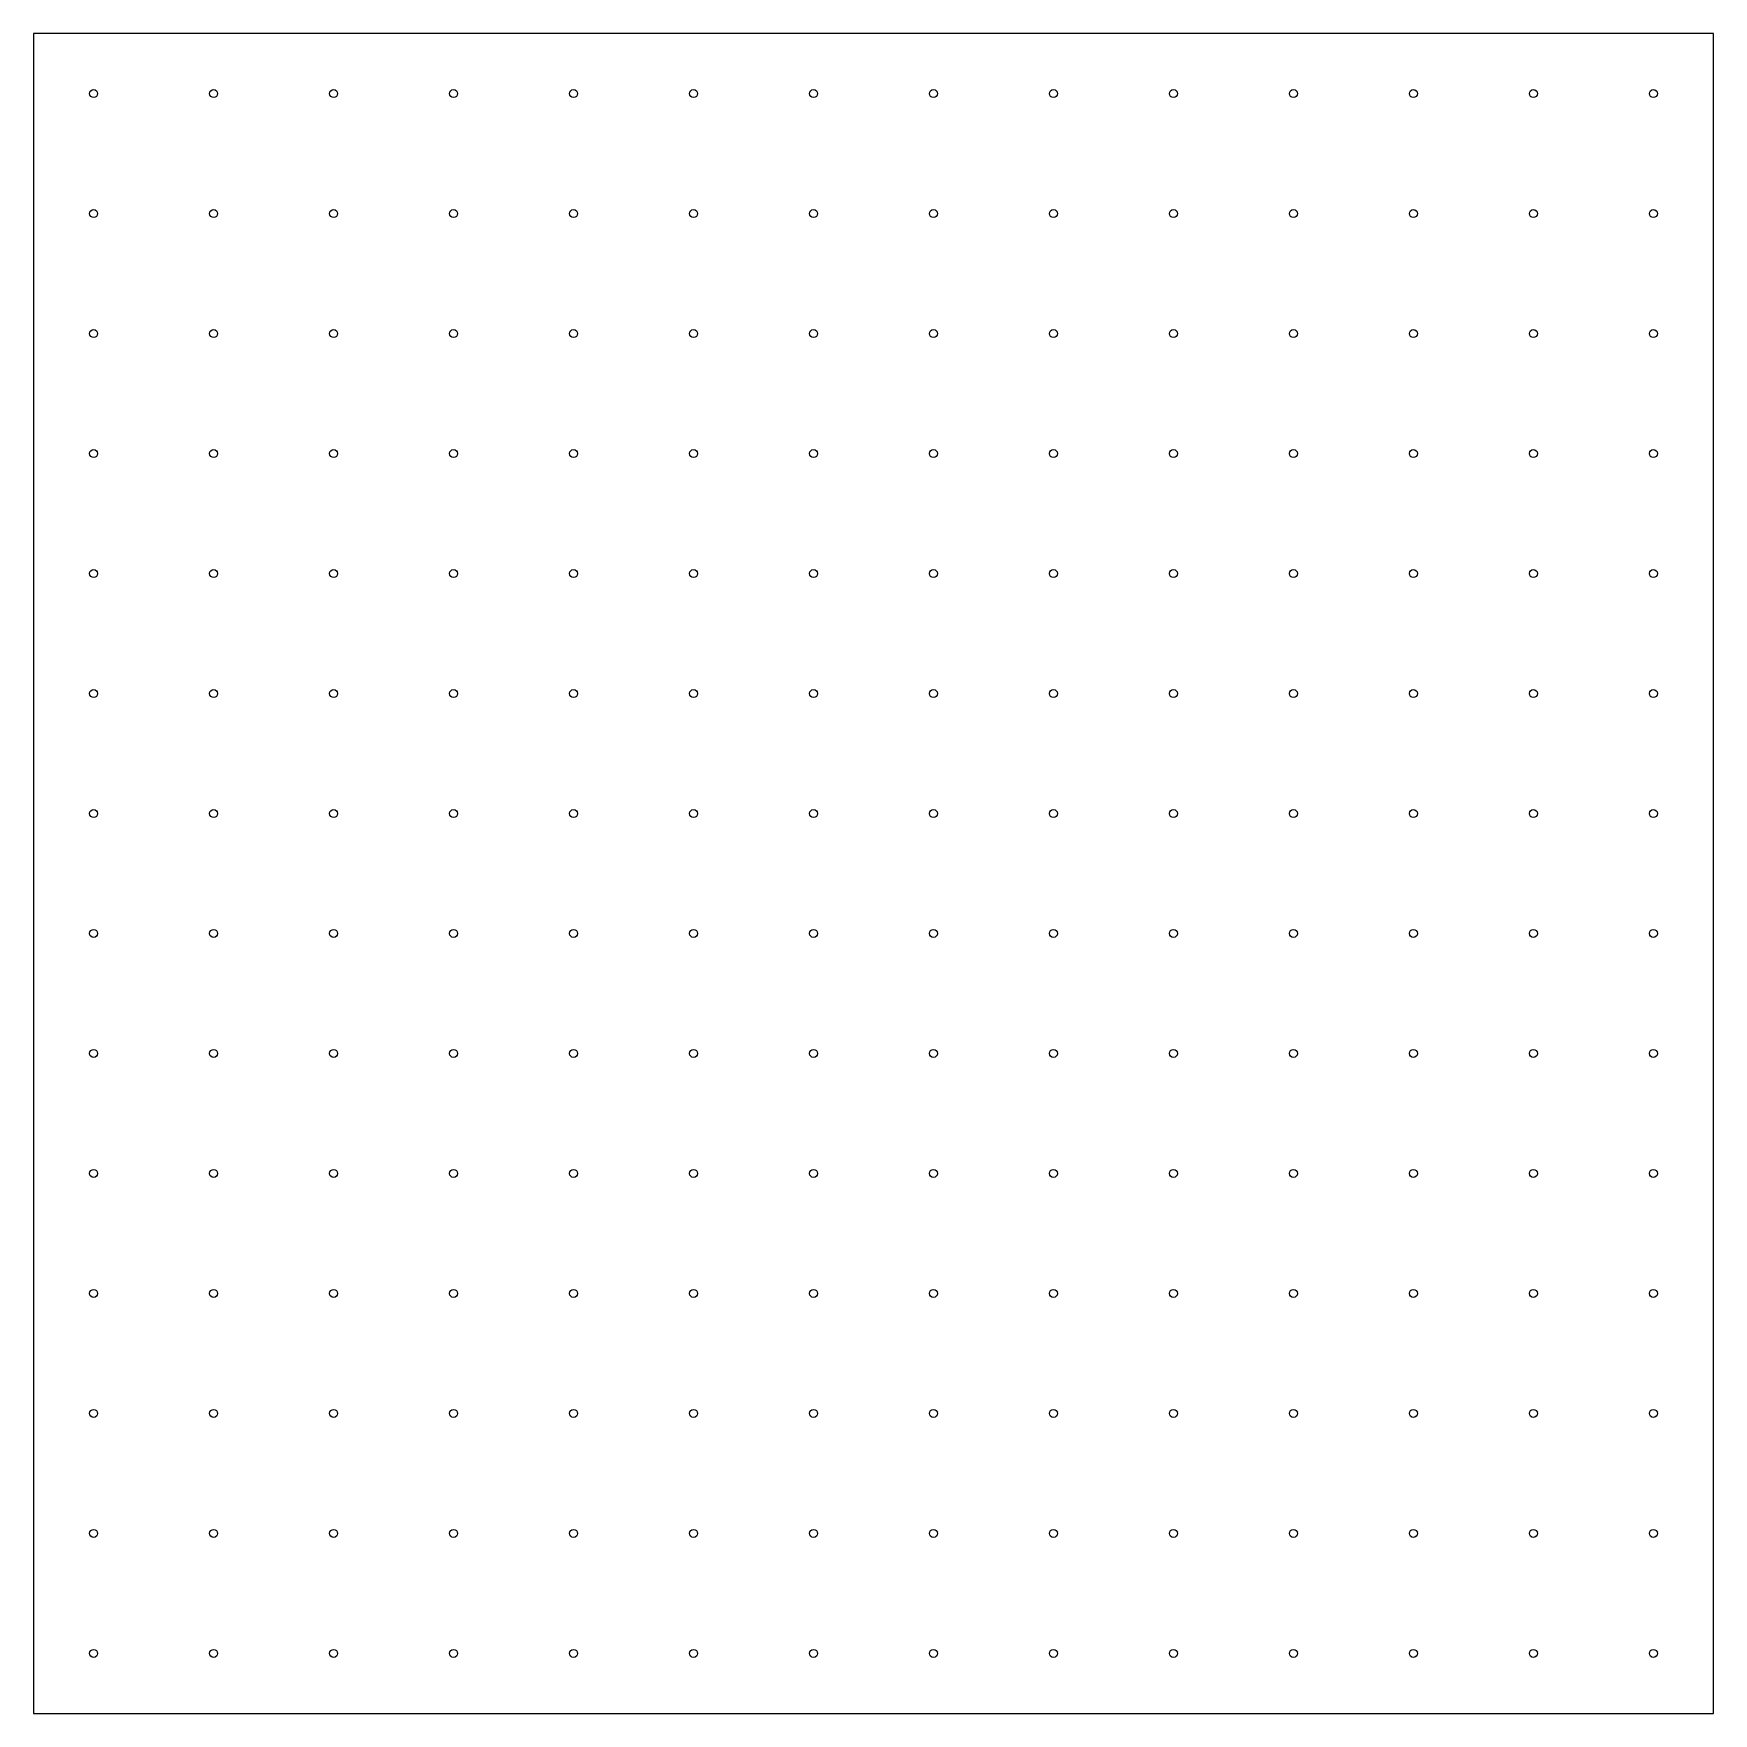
# Model space of a CAD drawing. Header units: millimetres. Extents: x -210 to 0, y -210 to 0.
import ezdxf

# ---------------------------------------------------------------- set-up
doc = ezdxf.new("R2010")
doc.units = ezdxf.units.MM
doc.layers.get('0').update_dxf_attribs({"linetype": 'CONTINUOUS'})

msp = doc.modelspace()

# ---------------------------------------------------------------- linework, layer by layer
for points in [[(0, -210), (0, 0), (-210, 0), (-210, -210)], [(-210, -210), (0, -210), (0, 0), (-210, 0)]]:
    msp.add_lwpolyline(points, close=True)
for centre in [(-202.5, -7.5), (-202.5, -7.5), (-187.5, -7.5), (-187.5, -7.5), (-172.5, -7.5), (-172.5, -7.5), (-157.5, -7.5), (-157.5, -7.5), (-142.5, -7.5), (-142.5, -7.5), (-127.5, -7.5), (-127.5, -7.5), (-112.5, -7.5), (-112.5, -7.5), (-97.5, -7.5), (-97.5, -7.5), (-82.5, -7.5), (-82.5, -7.5), (-67.5, -7.5), (-67.5, -7.5), (-52.5, -7.5), (-52.5, -7.5), (-37.5, -7.5), (-37.5, -7.5), (-22.5, -7.5), (-22.5, -7.5), (-7.5, -7.5), (-7.5, -7.5), (-202.5, -22.5), (-202.5, -22.5), (-187.5, -22.5), (-187.5, -22.5), (-172.5, -22.5), (-172.5, -22.5), (-157.5, -22.5), (-157.5, -22.5), (-142.5, -22.5), (-142.5, -22.5), (-127.5, -22.5), (-127.5, -22.5), (-112.5, -22.5), (-112.5, -22.5), (-97.5, -22.5), (-97.5, -22.5), (-82.5, -22.5), (-82.5, -22.5), (-67.5, -22.5), (-67.5, -22.5), (-52.5, -22.5), (-52.5, -22.5), (-37.5, -22.5), (-37.5, -22.5), (-22.5, -22.5), (-22.5, -22.5), (-7.5, -22.5), (-7.5, -22.5), (-202.5, -37.5), (-202.5, -37.5), (-187.5, -37.5), (-187.5, -37.5), (-172.5, -37.5), (-172.5, -37.5), (-157.5, -37.5), (-157.5, -37.5), (-142.5, -37.5), (-142.5, -37.5), (-127.5, -37.5), (-127.5, -37.5), (-112.5, -37.5), (-112.5, -37.5), (-97.5, -37.5), (-97.5, -37.5), (-82.5, -37.5), (-82.5, -37.5), (-67.5, -37.5), (-67.5, -37.5), (-52.5, -37.5), (-52.5, -37.5), (-37.5, -37.5), (-37.5, -37.5), (-22.5, -37.5), (-22.5, -37.5), (-7.5, -37.5), (-7.5, -37.5), (-202.5, -52.5), (-202.5, -52.5), (-187.5, -52.5), (-187.5, -52.5), (-172.5, -52.5), (-172.5, -52.5), (-157.5, -52.5), (-157.5, -52.5), (-142.5, -52.5), (-142.5, -52.5), (-127.5, -52.5), (-127.5, -52.5), (-112.5, -52.5), (-112.5, -52.5), (-97.5, -52.5), (-97.5, -52.5), (-82.5, -52.5), (-82.5, -52.5), (-67.5, -52.5), (-67.5, -52.5), (-52.5, -52.5), (-52.5, -52.5), (-37.5, -52.5), (-37.5, -52.5), (-22.5, -52.5), (-22.5, -52.5), (-7.5, -52.5), (-7.5, -52.5), (-202.5, -67.5), (-202.5, -67.5), (-187.5, -67.5), (-187.5, -67.5), (-172.5, -67.5), (-172.5, -67.5), (-157.5, -67.5), (-157.5, -67.5), (-142.5, -67.5), (-142.5, -67.5), (-127.5, -67.5), (-127.5, -67.5), (-112.5, -67.5), (-112.5, -67.5), (-97.5, -67.5), (-97.5, -67.5), (-82.5, -67.5), (-82.5, -67.5), (-67.5, -67.5), (-67.5, -67.5), (-52.5, -67.5), (-52.5, -67.5), (-37.5, -67.5), (-37.5, -67.5), (-22.5, -67.5), (-22.5, -67.5), (-7.5, -67.5), (-7.5, -67.5), (-202.5, -82.5), (-202.5, -82.5), (-187.5, -82.5), (-187.5, -82.5), (-172.5, -82.5), (-172.5, -82.5), (-157.5, -82.5), (-157.5, -82.5), (-142.5, -82.5), (-142.5, -82.5), (-127.5, -82.5), (-127.5, -82.5), (-112.5, -82.5), (-112.5, -82.5), (-97.5, -82.5), (-97.5, -82.5), (-82.5, -82.5), (-82.5, -82.5), (-67.5, -82.5), (-67.5, -82.5), (-52.5, -82.5), (-52.5, -82.5), (-37.5, -82.5), (-37.5, -82.5), (-22.5, -82.5), (-22.5, -82.5), (-7.5, -82.5), (-7.5, -82.5), (-202.5, -97.5), (-202.5, -97.5), (-187.5, -97.5), (-187.5, -97.5), (-172.5, -97.5), (-172.5, -97.5), (-157.5, -97.5), (-157.5, -97.5), (-142.5, -97.5), (-142.5, -97.5), (-127.5, -97.5), (-127.5, -97.5), (-112.5, -97.5), (-112.5, -97.5), (-97.5, -97.5), (-97.5, -97.5), (-82.5, -97.5), (-82.5, -97.5), (-67.5, -97.5), (-67.5, -97.5), (-52.5, -97.5), (-52.5, -97.5), (-37.5, -97.5), (-37.5, -97.5), (-22.5, -97.5), (-22.5, -97.5), (-7.5, -97.5), (-7.5, -97.5), (-202.5, -112.5), (-202.5, -112.5), (-187.5, -112.5), (-187.5, -112.5), (-172.5, -112.5), (-172.5, -112.5), (-157.5, -112.5), (-157.5, -112.5), (-142.5, -112.5), (-142.5, -112.5), (-127.5, -112.5), (-127.5, -112.5), (-112.5, -112.5), (-112.5, -112.5), (-97.5, -112.5), (-97.5, -112.5), (-82.5, -112.5), (-82.5, -112.5), (-67.5, -112.5), (-67.5, -112.5), (-52.5, -112.5), (-52.5, -112.5), (-37.5, -112.5), (-37.5, -112.5), (-22.5, -112.5), (-22.5, -112.5), (-7.5, -112.5), (-7.5, -112.5), (-202.5, -127.5), (-202.5, -127.5), (-187.5, -127.5), (-187.5, -127.5), (-172.5, -127.5), (-172.5, -127.5), (-157.5, -127.5), (-157.5, -127.5), (-142.5, -127.5), (-142.5, -127.5), (-127.5, -127.5), (-127.5, -127.5), (-112.5, -127.5), (-112.5, -127.5), (-97.5, -127.5), (-97.5, -127.5), (-82.5, -127.5), (-82.5, -127.5), (-67.5, -127.5), (-67.5, -127.5), (-52.5, -127.5), (-52.5, -127.5), (-37.5, -127.5), (-37.5, -127.5), (-22.5, -127.5), (-22.5, -127.5), (-7.5, -127.5), (-7.5, -127.5), (-202.5, -142.5), (-202.5, -142.5), (-187.5, -142.5), (-187.5, -142.5), (-172.5, -142.5), (-172.5, -142.5), (-157.5, -142.5), (-157.5, -142.5), (-142.5, -142.5), (-142.5, -142.5), (-127.5, -142.5), (-127.5, -142.5), (-112.5, -142.5), (-112.5, -142.5), (-97.5, -142.5), (-97.5, -142.5), (-82.5, -142.5), (-82.5, -142.5), (-67.5, -142.5), (-67.5, -142.5), (-52.5, -142.5), (-52.5, -142.5), (-37.5, -142.5), (-37.5, -142.5), (-22.5, -142.5), (-22.5, -142.5), (-7.5, -142.5), (-7.5, -142.5), (-202.5, -157.5), (-202.5, -157.5), (-187.5, -157.5), (-187.5, -157.5), (-172.5, -157.5), (-172.5, -157.5), (-157.5, -157.5), (-157.5, -157.5), (-142.5, -157.5), (-142.5, -157.5), (-127.5, -157.5), (-127.5, -157.5), (-112.5, -157.5), (-112.5, -157.5), (-97.5, -157.5), (-97.5, -157.5), (-82.5, -157.5), (-82.5, -157.5), (-67.5, -157.5), (-67.5, -157.5), (-52.5, -157.5), (-52.5, -157.5), (-37.5, -157.5), (-37.5, -157.5), (-22.5, -157.5), (-22.5, -157.5), (-7.5, -157.5), (-7.5, -157.5), (-202.5, -172.5), (-202.5, -172.5), (-187.5, -172.5), (-187.5, -172.5), (-172.5, -172.5), (-172.5, -172.5), (-157.5, -172.5), (-157.5, -172.5), (-142.5, -172.5), (-142.5, -172.5), (-127.5, -172.5), (-127.5, -172.5), (-112.5, -172.5), (-112.5, -172.5), (-97.5, -172.5), (-97.5, -172.5), (-82.5, -172.5), (-82.5, -172.5), (-67.5, -172.5), (-67.5, -172.5), (-52.5, -172.5), (-52.5, -172.5), (-37.5, -172.5), (-37.5, -172.5), (-22.5, -172.5), (-22.5, -172.5), (-7.5, -172.5), (-7.5, -172.5), (-202.5, -187.5), (-202.5, -187.5), (-187.5, -187.5), (-187.5, -187.5), (-172.5, -187.5), (-172.5, -187.5), (-157.5, -187.5), (-157.5, -187.5), (-142.5, -187.5), (-142.5, -187.5), (-127.5, -187.5), (-127.5, -187.5), (-112.5, -187.5), (-112.5, -187.5), (-97.5, -187.5), (-97.5, -187.5), (-82.5, -187.5), (-82.5, -187.5), (-67.5, -187.5), (-67.5, -187.5), (-52.5, -187.5), (-52.5, -187.5), (-37.5, -187.5), (-37.5, -187.5), (-22.5, -187.5), (-22.5, -187.5), (-7.5, -187.5), (-7.5, -187.5), (-202.5, -202.5), (-202.5, -202.5), (-187.5, -202.5), (-187.5, -202.5), (-172.5, -202.5), (-172.5, -202.5), (-157.5, -202.5), (-157.5, -202.5), (-142.5, -202.5), (-142.5, -202.5), (-127.5, -202.5), (-127.5, -202.5), (-112.5, -202.5), (-112.5, -202.5), (-97.5, -202.5), (-97.5, -202.5), (-82.5, -202.5), (-82.5, -202.5), (-67.5, -202.5), (-67.5, -202.5), (-52.5, -202.5), (-52.5, -202.5), (-37.5, -202.5), (-37.5, -202.5), (-22.5, -202.5), (-22.5, -202.5), (-7.5, -202.5), (-7.5, -202.5)]:
    msp.add_circle(centre, 0.5)

doc.saveas('drawing.dxf')
